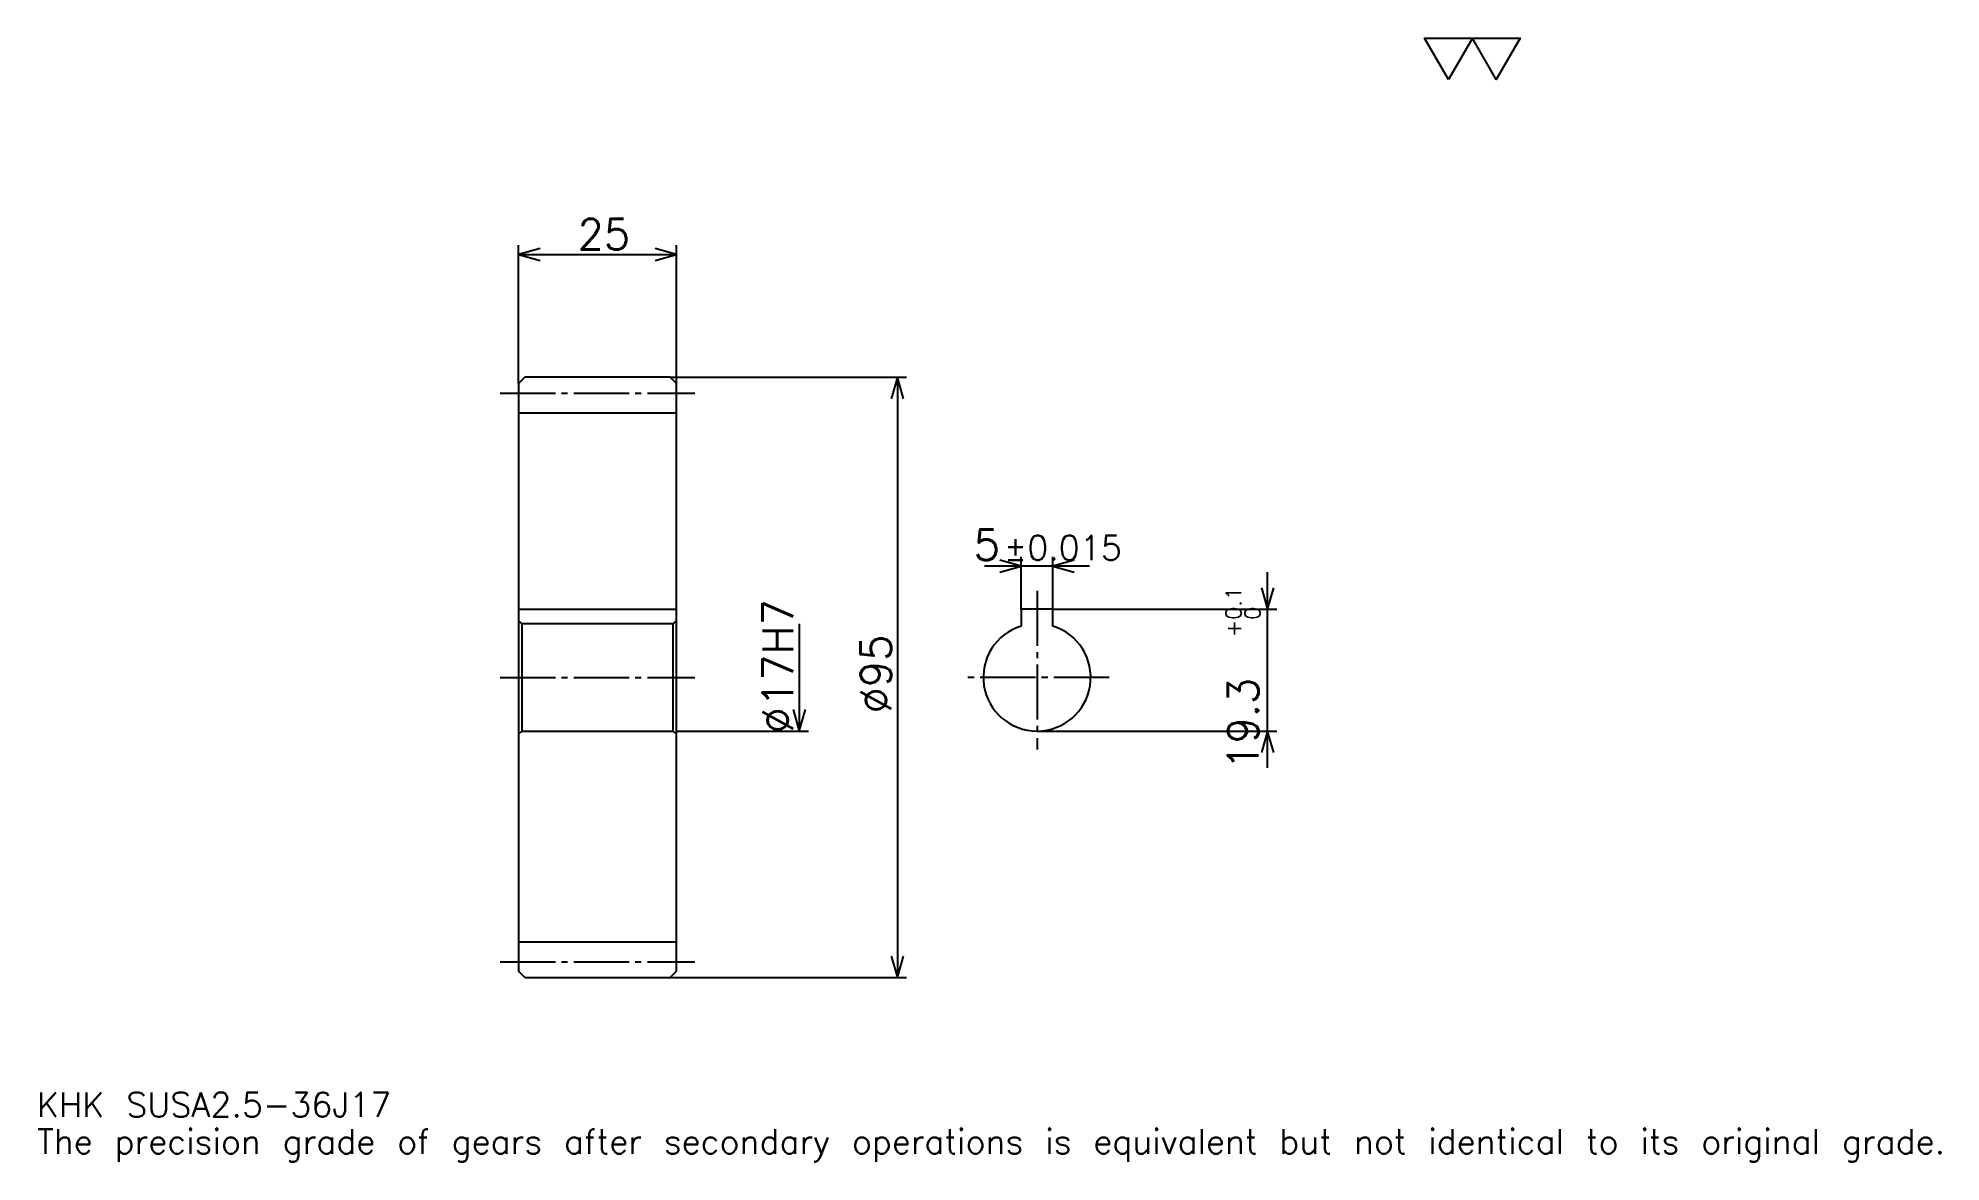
# Model space of a CAD drawing. Extents: x 10 to 311, y 4 to 181.
import ezdxf

# ---------------------------------------------------------------- set-up
doc = ezdxf.new("R2010")
doc.units = 0
doc.linetypes.add('DASHDOT', pattern=[11.657608, 8.743207, -0.971467, 0.971467, -0.971467])
doc.layers.get('0').update_dxf_attribs({"linetype": 'CONTINUOUS'})
doc.layers.add('DASHDOT', color=6, linetype='DASHDOT')
doc.styles.add('KANJI', font='TXT', dxfattribs={"bigfont": 'BIGFONT'})

msp = doc.modelspace()

# ---------------------------------------------------------------- linework, layer by layer
at = {"color": 5}
for p, q in [((85.947006, 127.747963), (85.947006, 148.634521)), ((110.947006, 127.747963), (110.947006, 148.634521)), ((85.947006, 147.177307), (110.947006, 147.177307)), ((85.947006, 126.747963), (85.947006, 127.747963)), ((109.947006, 127.747963), (110.947006, 127.747963)), ((110.947006, 127.747963), (147.377045, 127.747963)), ((110.947006, 126.747963), (110.947006, 127.747963)), ((145.91983, 127.747963), (145.91983, 32.747963)), ((176.349182, 97.848236), (159.691574, 97.848236)), ((165.520386, 91.047966), (165.520386, 99.305435)), ((170.520386, 91.047966), (170.520386, 99.305435)), ((204.521729, 65.919159), (204.521729, 96.87677)), ((170.520386, 91.047966), (205.978943, 91.047966)), ((130.376358, 88.747963), (130.376358, 71.747963)), ((110.947006, 71.747963), (131.833557, 71.747963)), ((168.020386, 71.747963), (205.978943, 71.747963)), ((109.947006, 32.747963), (110.947006, 32.747963)), ((110.947006, 32.747963), (147.377045, 32.747963))]:
    msp.add_line(p, q, dxfattribs=at)
at = {"color": 4}
for p, q in [((85.947006, 122.122963), (110.947006, 122.122963)), ((85.947006, 91.047966), (110.947006, 91.047966)), ((110.947006, 89.247963), (110.447006, 88.747963)), ((85.947006, 71.247963), (86.447006, 71.747963)), ((110.947006, 71.247963), (110.447006, 71.747963)), ((85.947006, 38.372963), (110.947006, 38.372963))]:
    msp.add_line(p, q, dxfattribs=at)
at = {"color": 7}
msp.add_lwpolyline([(233.152176, 174.864136), (229.363449, 181.431259), (244.518341, 181.431259), (240.729614, 174.864136), (236.940903, 181.431259), (233.152176, 174.864136)], dxfattribs=at)
at = {"color": 5}
for points in [[(89.347145, 148.148773), (85.947006, 147.177307), (89.347145, 146.205841)], [(107.546875, 146.205841), (110.947006, 147.177307), (107.546875, 148.148773)], [(146.891296, 124.347824), (145.91983, 127.747963), (144.948364, 124.347824)], [(162.120239, 96.87677), (165.520386, 97.848236), (162.120239, 98.819702)], [(173.920517, 98.819702), (170.520386, 97.848236), (173.920517, 96.87677)], [(203.550262, 94.448097), (204.521729, 91.047966), (205.493195, 94.448097)], [(129.404892, 75.148102), (130.376358, 71.747963), (131.347824, 75.148102)], [(205.493195, 68.347824), (204.521729, 71.747963), (203.550262, 68.347824)], [(144.948364, 36.148098), (145.91983, 32.747963), (146.891296, 36.148098)]]:
    msp.add_lwpolyline(points, dxfattribs=at)
at = {"color": 4}
for points in [[(85.947006, 71.247963), (85.947006, 33.747963), (86.947006, 32.747963), (109.947006, 32.747963), (110.947006, 33.747963), (110.947006, 126.747963), (109.947006, 127.747963), (86.947006, 127.747963), (85.947006, 126.747963), (85.947006, 71.247963)], [(170.520386, 88.372002), (170.520386, 91.047966), (165.520386, 91.047966), (165.520386, 88.372002)], [(85.947006, 89.247963), (86.447006, 88.747963), (86.447006, 71.747963), (110.447006, 71.747963), (110.447006, 88.747963), (86.447006, 88.747963)]]:
    msp.add_lwpolyline(points, dxfattribs=at)
msp.add_arc((168.020386, 80.247963), 8.5, 107.10463483, 72.89536517, dxfattribs=at)
at = {"layer": 'DASHDOT', "color": 7}
for p, q in [((83.0326, 125.247963), (113.861404, 125.247963)), ((168.020386, 93.962364), (168.020386, 68.833557)), ((83.0326, 80.247963), (113.861404, 80.247963)), ((179.434784, 80.247963), (156.605972, 80.247963)), ((83.0326, 35.247963), (113.861404, 35.247963))]:
    msp.add_line(p, q, dxfattribs=at)

# ---------------------------------------------------------------- texts
at = {"color": 7, "style": 'KANJI'}
for s, height, p in [('25', 4.857337, (95.289734, 147.954498)), ('5', 4.857337, (157.993866, 98.819702)), ('%%p0.015', 3.88587, (162.802032, 98.819702)), ('KHK SUSA2.5-36J17', 3.88587, (9.714674, 10.686141)), ('The precision grade of gears after secondary operations is equivalent but not identical to its original grade.', 3.88587, (9.714674, 4.857337))]:
    msp.add_text(s, height=height, dxfattribs=at).set_placement(p)
for s, height, p in [('0.1', 2.428668, (200.344421, 89.362541)), ('%%c17H7', 4.857337, (129.404892, 71.383324)), ('0', 2.428668, (203.355972, 89.362541)), ('+', 2.428668, (200.344421, 86.642433)), ('%%c95', 4.857337, (144.948364, 74.540588)), ('19.3', 4.857337, (203.064545, 65.617958))]:
    msp.add_text(s, height=height, rotation=90, dxfattribs=at).set_placement(p)

doc.saveas('drawing.dxf')
